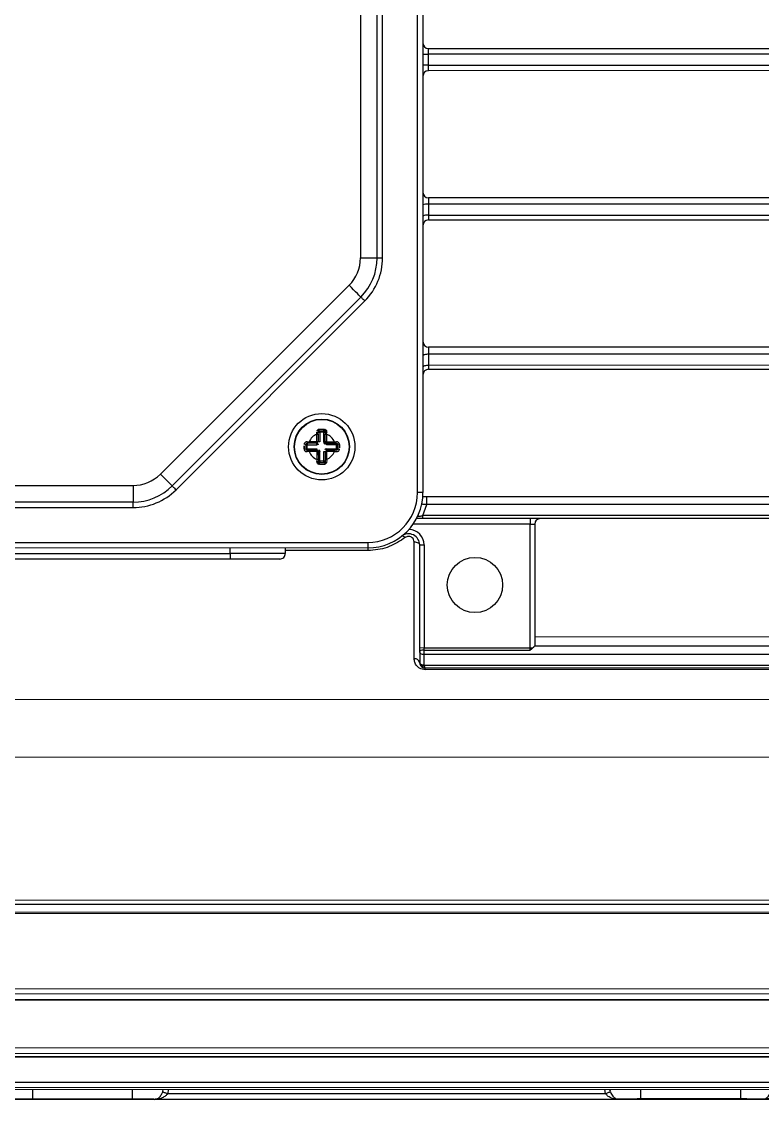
# Model space of a CAD drawing. Header units: millimetres. Extents: x 441156 to 441876, y 4514765 to 4515211.
# Drawn here: x 441242.0827 to 441242.1948, y 4514792.7184 to 4514792.8814 of the extents above; entities that cross this region are included whole.
import ezdxf

# ---------------------------------------------------------------- set-up
doc = ezdxf.new("R2010")
doc.units = ezdxf.units.MM
doc.layers.add('-LYNKA_PISCINA', color=7, linetype='Continuous', lineweight=18)
doc.layers.add('05 ESQUEMAS HIDRAULICOS nuevos_dwg _6_', color=7, linetype='Continuous', lineweight=18, true_color=0x767676)

# ---------------------------------------------------------------- blocks, each defined once
blk = doc.blocks.new('05 ESQUEMAS HIDRAULICOS nuevos_dwg_A$C47CE04E0-V10-01_ARQ_CUARTO DEPURADORA')
at = {"layer": '-LYNKA_PISCINA', "lineweight": 25}
for p, q in [((122.4189029746417, 65.6716506609605), (110.2268920951251, 65.6716506609605)), ((110.2268920951251, 65.5107950473116), (122.4189029746417, 65.5107950473116)), ((122.4189029746417, 63.50009987670047), (110.2268920951251, 63.50009987670047)), ((110.2268920951251, 63.33924426305159), (122.4189029746417, 63.33924426305159)), ((108.6128936820392, 60.17322546410424), (108.6119757705097, 60.20400120484693)), ((108.4701167159442, 60.06214885580403), (108.5008965545062, 60.06122274863583)), ((108.6328970008258, 59.92122298645837), (108.6328970008258, 59.80922027098996)), ((122.4189029746417, 59.1569983081804), (110.2028237395648, 59.1569983081804)), ((108.0749021582965, 58.36722260880333), (107.3549018912677, 58.36722260880333)), ((122.4189029746417, 53.37042963671548), (96.81889877847473, 53.37042963671548)), ((122.4189029746417, 52.07432589101654), (96.81889877847473, 52.07432589101654)), ((106.4620839171771, 50.69652727413041), (106.4500676207904, 50.63143602180344)), ((96.81889877871622, 50.55122307115077), (122.418902974883, 50.55122307114633)), ((112.9804597907428, 50.55143764781815), (106.2573419623737, 50.55143764781815)), ((122.4189029746417, 50.55143764781815), (115.0573359542255, 50.55143764781815))]:
    blk.add_line(p, q, dxfattribs=at)
at = {"layer": '-LYNKA_PISCINA', "lineweight": 25, "flags": 128}
for points in [[(110.066901307619, 71.8552224950777), (110.1469026618365, 71.8552224950777), (110.1469026618365, 59.32722321319444), (110.066901307619, 59.32722321319444)], [(110.2268920951251, 65.431222858178), (110.2268920951251, 65.5107950473116), (110.2268920951251, 65.6716506609605), (110.2268920951251, 65.75122285009411), (122.4189029746417, 65.75122285009411), (122.4189029746417, 65.6716506609605), (122.4189029746417, 65.5107950473116), (122.4189029746417, 65.431222858178)], [(122.4189029746417, 63.59122289883955), (110.2268920951251, 63.59122289883955), (110.2268920951251, 63.50009987670047), (110.2268920951251, 63.33924426305159), (110.2268920951251, 63.27122288364035), (122.4189029746417, 63.27122288364035), (122.4189029746417, 63.33924426305159), (122.4189029746417, 63.50009987670047)], [(110.2268920951251, 61.1112230138765), (122.4189029746417, 61.1112230138765), (122.4189029746417, 61.1676935719238), (110.2268920951251, 61.1676935719238)], [(108.4529028945331, 59.96122291850907), (108.4728942923908, 59.96122291850907), (108.4728942923908, 60.02122281658513), (108.4529028945331, 60.02122281658513)], [(108.8928924613361, 60.02122281658513), (108.8928924613361, 59.96122291850907), (108.9128957801227, 59.96122291850907), (108.9128957801227, 60.02122281658513)]]:
    blk.add_lwpolyline(points, close=True, dxfattribs=at)
for points in [[(109.4828949981097, 62.72259379345042), (109.4828949981097, 68.45985191482168), (109.2429028563862, 68.45985191482168), (109.2429028563862, 62.72259379345042), (109.4828949981097, 62.72259379345042), (109.5628963523273, 62.72259379345042), (109.5628963523273, 68.45985191482168), (109.4828949981097, 68.45985191482168)], [(106.5172182135944, 59.42553734946114), (109.2485891394977, 62.15690827536447), (109.245322804964, 62.16016902196271), (109.2356668525104, 62.16982646453244), (109.2199789100055, 62.18550881910189), (109.198878865755, 62.20661407875878), (109.1731654219989, 62.23233050274712), (109.1438160949115, 62.2616705166088), (109.1119872146014, 62.29350610244138), (109.0788827948932, 62.3266138749109), (106.3475118689899, 59.59524294900757), (106.3806162886981, 59.56213517653807), (106.4124451690082, 59.53029959070546), (106.4417944960956, 59.5009595768438), (106.4675079398517, 59.47524315285546), (106.4886079841022, 59.45413789319856), (106.5042959266071, 59.43845553862914), (106.5139518790607, 59.42879809605938), (106.5172182135944, 59.42553734946114), (106.5183030181293, 59.42445030975207), (106.5215216689472, 59.42123128640515), (106.5267430358295, 59.41600395905835), (106.533776383913, 59.40896874832971), (106.5423475318317, 59.40039685535294), (106.5521346145038, 59.39061685073239), (106.5627442412738, 59.38000498878819), (106.5737830214862, 59.368968816279), (109.3051539473895, 62.10033974218231), (109.2941151671771, 62.1113755421625), (109.2835055404071, 62.12198740410668), (109.273718457735, 62.13176740872723), (109.2651473098163, 62.14033967423303), (109.2581139617328, 62.14737488496168), (109.2528925948505, 62.15260221230847), (109.2496739440326, 62.15582123565537), (109.2485891394977, 62.15690827536447)], [(122.4189029746417, 61.1676935719238), (122.4189029746417, 61.32854899930818), (122.4189029746417, 61.43122284281117), (110.2268920951251, 61.43122284281117), (110.2268920951251, 61.32854899930818), (110.2112875991229, 61.32811351287228), (110.1962791495685, 61.3268230723129), (110.1824508719806, 61.32472796904904), (110.1703272872333, 61.3219079242931), (110.1603852324847, 61.31847208905083), (110.1529823356036, 61.31455196606976), (110.1484404616718, 61.310298802136), (110.1469026618365, 61.30587539243562)], [(122.4189029746417, 61.32854899930818), (110.2268920951251, 61.32854899930818), (110.2268920951251, 61.1676935719238), (110.2112875991229, 61.16724132168156), (110.1962791495685, 61.16590245234831), (110.1824508719806, 61.16372800040108), (110.1703272872333, 61.16080178487164), (110.1603852324847, 61.15723630952699), (110.1529823356036, 61.15316829252106), (110.1484404616718, 61.14875456857544), (110.1469026618365, 61.14416389334065)], [(108.6328970008258, 60.17322546410424), (108.6328970008258, 60.06122274863583), (108.6128936820392, 60.06122274863583), (108.6128936820392, 60.17322546410424), (108.6328970008258, 60.17322546410424), (108.6328970008258, 60.20122288334233), (108.6529003196124, 60.20122288334233), (108.6529003196124, 60.22122284936769), (108.7128983550434, 60.22122284936769), (108.7128983550434, 60.20122288334233), (108.6529003196124, 60.20122288334233), (108.6529003196124, 60.06122274863583), (108.6328970008258, 60.06122274863583)], [(108.73290167383, 60.06122274863583), (108.7128983550434, 60.06122274863583), (108.7128983550434, 60.20122288334233), (108.73290167383, 60.20122288334233), (108.73290167383, 60.17322546410424), (108.7528930716877, 60.17322546410424), (108.7538229041461, 60.20400120484693)], [(108.6128936820392, 60.04122278261048), (108.6128936820392, 60.06122274863583), (108.5008965545062, 60.06122274863583), (108.5008965545062, 60.04122278261048), (108.4728942923908, 60.04122278261048), (108.4728942923908, 60.02122281658513), (108.6128936820392, 60.02122281658513), (108.6128936820392, 60.04122278261048), (108.5008965545062, 60.04122278261048)], [(108.7528930716877, 60.17322546410424), (108.7528930716877, 60.06122274863583), (108.73290167383, 60.06122274863583), (108.73290167383, 60.17322546410424)], [(108.7528930716877, 60.04122278261048), (108.8649021201495, 60.04122278261048), (108.8928924613361, 60.04122278261048), (108.8928924613361, 60.02122281658513), (108.7528930716877, 60.02122281658513), (108.7528930716877, 60.04122278261048), (108.7528930716877, 60.06122274863583), (108.8649021201495, 60.06122274863583)], [(108.8649021201495, 60.04122278261048), (108.8649021201495, 60.06122274863583), (108.8956819587116, 60.06214885580403)], [(108.5008965545062, 59.94122295248372), (108.6128936820392, 59.94122295248372), (108.6128936820392, 59.92122298645837), (108.5008965545062, 59.92122298645837), (108.4701167159442, 59.92029650676114)], [(108.5008965545062, 59.92122298645837), (108.5008965545062, 59.94122295248372), (108.4728942923908, 59.94122295248372), (108.4728942923908, 59.96122291850907), (108.6128936820392, 59.96122291850907), (108.6128936820392, 59.94122295248372)], [(108.6128936820392, 59.80922027098996), (108.6328970008258, 59.80922027098996), (108.6328970008258, 59.78122285175187), (108.6529003196124, 59.78122285175187), (108.6529003196124, 59.76122288572652), (108.7128983550434, 59.76122288572652), (108.7128983550434, 59.78122285175187), (108.6529003196124, 59.78122285175187), (108.6529003196124, 59.92122298645837), (108.6328970008258, 59.92122298645837), (108.6128936820392, 59.92122298645837), (108.6128936820392, 59.80922027098996), (108.6119757705097, 59.77844415771826)], [(108.73290167383, 59.92122298645837), (108.73290167383, 59.80922027098996), (108.73290167383, 59.78122285175187), (108.7128983550434, 59.78122285175187), (108.7128983550434, 59.92122298645837), (108.73290167383, 59.92122298645837), (108.7528930716877, 59.92122298645837), (108.7528930716877, 59.80922027098996)], [(108.7528930716877, 59.94122295248372), (108.7528930716877, 59.96122291850907), (108.8928924613361, 59.96122291850907), (108.8928924613361, 59.94122295248372), (108.8649021201495, 59.94122295248372), (108.8649021201495, 59.92122298645837), (108.8956819587116, 59.92029650676114)], [(108.8649021201495, 59.92122298645837), (108.7528930716877, 59.92122298645837), (108.7528930716877, 59.94122295248372), (108.8649021201495, 59.94122295248372)], [(108.73290167383, 59.80922027098996), (108.7528930716877, 59.80922027098996), (108.7538229041461, 59.77844415771826)], [(100.2142714076404, 59.19122255015237), (100.2142714076404, 59.43122288751467), (105.9515224509601, 59.43122288751467), (105.9515224509601, 59.19122255015237), (100.2142714076404, 59.19122255015237), (100.2142714076404, 59.11122268605096), (105.9515224509601, 59.11122268605096), (105.9515224509601, 59.19122255015237)], [(122.4189029746417, 58.99614250826701), (122.4189029746417, 58.95122295784815), (110.1471053176288, 58.95122295784815), (110.1471053176288, 58.99614250826701), (110.2028237395648, 59.1569983081804), (110.2028237395648, 59.27122315931184), (122.4189029746417, 59.27122315931184), (122.4189029746417, 59.1569983081804), (122.4189029746417, 58.99614250826701), (110.1471053176288, 58.99614250826701)], [(111.6989003234271, 58.95122295784815), (111.6989003234271, 58.87122309374672), (110.0042091422443, 58.87122309374672)], [(110.1629005484943, 57.04744389819962), (110.1629005484943, 57.07988596129281), (110.0988970809345, 57.07988596129281), (110.0988970809345, 58.57148772644859), (110.1629005484943, 58.57148772644859), (110.1629005484943, 57.07988596129281), (111.6989003234271, 57.07988596129281), (111.6989003234271, 58.87122309374672), (111.7629037909869, 58.87122309374672), (111.7629037909869, 57.1104609088884)], [(109.8895655684833, 58.67740816044671), (109.8818765693073, 58.68396839666229), (109.8743306212787, 58.68953472542626), (109.867094617403, 58.69399538802965), (109.8603116088275, 58.69726097750527), (109.8541246466998, 58.69926592874391), (109.8486410193805, 58.69996926355225), (109.8439799361591, 58.69935757088525), (109.8402367644672, 58.6974435167299)], [(98.01089630655092, 58.49132171439988), (96.81889877847473, 58.49132171439988), (96.81889877847473, 58.52722308206422), (96.81889877847473, 58.60722294616562), (109.3469010405902, 58.60722294616562), (109.3469010405902, 58.52722308206422), (96.81889877847473, 58.52722308206422)], [(98.81089792779727, 58.52722308206422), (98.81089792779727, 58.4472232179628), (107.3549018912677, 58.4472232179628), (107.3549018912677, 58.52722308206422)], [(108.1549035125141, 58.52722308206422), (108.1549035125141, 58.4472232179628), (107.3549018912677, 58.4472232179628), (107.3549018912677, 58.36722260880333), (98.81089792779727, 58.36722260880333)], [(109.3469010405902, 58.52722308206422), (109.3469010405902, 58.49132171439988), (108.1549035125141, 58.49132171439988)], [(110.018895726717, 56.92505023050171), (110.018895726717, 58.61481881308419), (110.0345002227191, 58.61398658323152), (110.0495086722736, 58.61152044105393), (110.0633488707904, 58.60751649904116), (110.0754605346088, 58.60212749409539), (110.0854145102863, 58.59556129741532), (110.0928054862384, 58.58806973862512), (110.0973592810993, 58.57994115519386), (110.0988970809345, 58.57148772644859)], [(111.7629037909869, 57.24307453799111), (123.0863438659076, 57.24307453799111), (123.0863438659076, 57.11122310328346)], [(110.0988970809345, 57.02206796574456), (110.0988970809345, 56.87122276592118), (110.1001249366168, 56.8639524893747), (110.1037727408771, 56.85696235465867), (110.1096855216388, 56.85051983761651), (110.1176487021808, 56.84487229752404), (110.1273404174213, 56.84023803639275), (110.1384030394916, 56.83679437804086), (110.1504074149493, 56.83467394280297), (110.1629005484943, 56.83395794200762), (110.1629005484943, 56.98544761705262), (110.1504074149493, 56.98615095186099), (110.1384030394916, 56.98823487925392), (110.1273404174213, 56.99161893296105), (110.1176487021808, 56.99617347287995), (110.1096855216388, 57.00172266530855), (110.1037727408771, 57.00805342364175), (110.1001249366168, 57.01492360401017), (110.0988970809345, 57.02206796574456), (110.0988970809345, 57.03446722197396), (110.0988970809345, 57.07988596129281)], [(111.7629037909869, 57.11122310328346), (122.4189029746417, 57.11122310328346), (122.4189029746417, 56.98544761705262), (122.4189029746417, 56.82459181713921), (110.165892701662, 56.82459181713921), (110.1574646048907, 56.82103640007836), (110.1492391639118, 56.81843540239197), (110.1413951926593, 56.81684991884095), (110.1341234259967, 56.81631720232827), (110.1276026778583, 56.81684991884095), (110.1219640784625, 56.81843540239197), (110.1173625998859, 56.82103640007836), (110.11389360956, 56.82459181713921)], [(122.4189029746417, 56.98544761705262), (110.1629005484943, 56.98544761705262), (110.1629005484943, 57.04744389819962), (111.6989003234271, 57.04744389819962), (111.6989003234271, 57.07988596129281), (111.7355214171771, 57.07988596129281)], [(123.0863438659076, 56.33400237727029), (123.0863438659076, 56.76603770422799), (110.178898435152, 56.76603770422799), (110.178898435152, 56.79122290181976), (122.4189029746417, 56.79122290181976), (122.4189029746417, 56.82459181713921)], [(123.3369217925434, 56.27997747230395), (123.282896142519, 56.33400237727029), (95.21889553598207, 56.33400237727029)], [(95.21889553598207, 55.50200200247627), (123.282896142519, 55.50200200247627), (123.2988940291767, 55.51800212430818), (123.2988940291767, 55.54842433500153)], [(96.81889877847473, 53.25662797856194), (96.81889877847473, 53.24223792719704), (122.4189029746417, 53.24223792719704), (122.4189029746417, 53.25662797856194), (96.81889877847473, 53.25662797856194), (96.81889877847473, 53.37042963671548), (96.81889877847473, 53.43543446230751), (122.4189029746417, 53.43543446230751), (122.4189029746417, 53.37042963671548), (122.4189029746417, 53.25662797856194)], [(96.81889877847473, 51.99702015685899), (96.81889877847473, 51.98932966756684), (122.4189029746417, 51.98932966756684), (122.4189029746417, 51.99702015685899), (122.4189029746417, 52.07432589101654), (122.4189029746417, 52.14622399377686)], [(122.4189029746417, 52.14622399377686), (96.81889877847473, 52.14622399377686), (96.81889877847473, 52.07432589101654), (96.81889877847473, 51.99702015685899), (122.4189029746417, 51.99702015685899)], [(122.4189029746417, 51.16793593931061), (96.81889877847473, 51.16793593931061), (96.81889877847473, 51.21645412015778), (122.4189029746417, 51.21645412015778), (122.4189029746417, 51.29291495847566), (96.81889877847473, 51.29291495847566), (96.81889877847473, 51.21645412015778)], [(96.81889877847473, 51.16793593931061), (96.81889877847473, 51.16465470361573), (122.4189029746417, 51.16465470361573), (122.4189029746417, 51.16793593931061), (122.4189029746417, 51.21645412015778)], [(96.81889877847473, 50.72077593374115), (96.81889877847473, 50.79987427759034), (122.4189029746417, 50.79987427759034), (122.4189029746417, 50.72077593374115), (96.81889877847473, 50.72077593374115), (96.81889877847473, 50.69730511474473), (122.4189029746417, 50.69730511474473)], [(96.81889877847473, 50.69730511474473), (96.81889877847473, 50.69652727413041), (122.4189029746417, 50.69652727413041), (122.4189029746417, 50.69730511474473), (122.4189029746417, 50.72077593374115)], [(105.9388981871967, 50.69652727413041), (105.9388981871967, 50.5558230595575), (104.4988976531391, 50.5558230595575), (104.4988976531391, 50.69652727413041)], [(112.7877222113971, 50.63143602180344), (106.4500676207904, 50.63143602180344), (106.4386116080646, 50.63580802249772), (106.4274297767047, 50.64007422494752), (106.4167724662189, 50.64413777160508), (106.4069019370441, 50.64790031480652), (106.3980566077594, 50.65127393770081), (106.3904510550861, 50.65417817401749), (106.3842402511005, 50.6565459685312), (106.379591088808, 50.65831920671326), (106.3888417296771, 50.69652727413041)], [(112.8581987433795, 50.65831920671326), (112.8535495810871, 50.6565459685312), (112.8473506980304, 50.65417817401749), (112.8397332244281, 50.65127393770081), (112.8308878951434, 50.64790031480652), (112.8210173659686, 50.64413777160508), (112.8103719764118, 50.64007422494752), (112.7991782241229, 50.63580802249772), (112.7877222113971, 50.63143602180344), (112.7757059150104, 50.69652727413041)], [(114.7388921790485, 50.69652727413041), (114.7388921790485, 50.5558230595575), (113.2989035659198, 50.5558230595575), (113.2989035659198, 50.69652727413041)]]:
    blk.add_lwpolyline(points, dxfattribs=at)
at = {"layer": '-LYNKA_PISCINA', "lineweight": 25}
for centre, radius in [((108.6828978629471, 59.99122285413493), 0.4799999999999898), ((108.6828978629471, 59.99122285413493), 0.3999999999999915), ((108.682897862947, 59.99122285413493), 0.3950000000000244), ((110.898897862947, 57.99122285413494), 0.4000000000000341)]:
    blk.add_circle(centre, radius, dxfattribs=at)
for centre, radius, start, end in [((110.226897862947, 65.83122285413494), 0.07999999999998408, 180, 269.9999999999996), ((110.2068881288785, 69.4096292525951), 3.738032117329155, 269.0805157597594, 270.3066181012188), ((110.2068881288784, 61.7728164555695), 3.73803211743666, 89.69338189878967, 90.91948424021366), ((110.226897862947, 65.35122285413493), 0.07999999999998408, 90, 180), ((110.226897862947, 63.67122285413495), 0.07999999999998408, 180, 269.9999999999996), ((110.2072743541556, 63.34799996838524), 0.1533598313452782, 82.65060477375025, 113.1824527038779), ((110.2073355820857, 63.19677565287277), 0.1438045968964304, 82.18391782100363, 114.8499498177492), ((110.226897862947, 63.19122285413494), 0.07999999999998408, 90, 180), ((108.6828978629471, 62.72259370403341), 0.5599999999999948, 314.9999999999994, 0), ((108.6828978629471, 62.72259370403341), 0.7999999999999884, 315.0000000000003, 0), ((108.6828978629471, 62.72259370403341), 0.8800000000000063, 315.0000000000018, 0), ((110.226897862947, 61.51122285413494), 0.07999999999998408, 180, 269.9999999999996), ((110.226897862947, 61.03122285413495), 0.07999999999998408, 90, 180), ((108.6172810554023, 60.16379153622298), 0.04055814959584167, 67.35464053846516, 97.51622113732054), ((108.8304521326944, 60.23944314655698), 0.1784842445661723, 177.416498998504, 185.859160603237), ((108.5353465419558, 60.23944314655695), 0.1784842445717398, 354.1408393969575, 2.583501001424456), ((108.7485176192535, 60.16379153622291), 0.04055814959591907, 82.48377886273589, 112.6453594615343), ((108.5106453967963, 60.05688096704414), 0.04086960513143827, 172.5942553087323, 202.5274129459164), ((108.6828978629471, 59.99122285413493), 0.1950000000000574, 111.037221256064, 158.9627787439605), ((108.612897862947, 60.06122285413489), 0.02000000000005997, 270.0000000001014, 2.036191107072943e-11), ((108.6128978629471, 60.06122285413494), 0.04000000000000625, 270.0000000000404, 359.9999999999691), ((108.752897862947, 60.06122285413492), 0.04000000000002046, 179.9999999999186, 269.9999999999996), ((108.752897862947, 60.06122285413493), 0.02000000000005286, 180, 269.9999999997553), ((108.6828978629471, 59.99122285413493), 0.1949999999999533, 21.03722125603272, 68.96277874398119), ((108.8554144463422, 60.05686765486582), 0.04061235816554915, 337.342326556483, 7.47186091490736), ((108.4346257636296, 59.84194916183761), 0.180202932275237, 84.17875028263198, 92.54336446699182), ((108.4346257636297, 60.14049657325308), 0.1802029322717272, 267.4566355329039, 275.8212497174361), ((108.5106466341717, 59.92556451003129), 0.04087084694474195, 157.472917530441, 187.405680294118), ((108.6828978629471, 59.99122285413493), 0.1950000000000247, 201.0372212560288, 248.9627787439456), ((108.612897862947, 59.92122285413494), 0.0400000000000027, 359.9999999998724, 89.99999999983207), ((108.612897862947, 59.92122285413494), 0.0200000000000955, 359.9999999998368, 90.00000000016284), ((108.7528978629471, 59.92122285413494), 0.0400000000000702, 90.00000000017302, 180.000000000112), ((108.752897862947, 59.92122285413493), 0.02000000000008129, 90, 179.9999999999593), ((108.6828978629471, 59.99122285413493), 0.1950000000000298, 291.0372212560313, 338.9627787439591), ((108.8554132160011, 59.92557782220543), 0.0406135929499017, 352.5282046270748, 22.65734072016555), ((108.9311668838557, 59.84203300280139), 0.1801189123758993, 87.45732500379614, 95.82204735339911), ((108.9311668838555, 60.14041273228928), 0.1801189123723585, 264.1779526465629, 272.5426749963304), ((108.6172799921428, 59.81865681353805), 0.04056097206940687, 262.4858198623373, 292.6453235442106), ((108.8304521326948, 59.74300258853723), 0.1784842445665278, 174.1408393967729, 182.5835010014923), ((108.5353465419555, 59.74300258853725), 0.17848424457208, 357.4164989985803, 5.859160603037505), ((108.748518682513, 59.81865681353811), 0.04056097206947859, 247.3546764558302, 277.5141801376491), ((105.9515270130486, 59.99122285413493), 0.5600000000000008, 270.0000000000007, 314.999999999999), ((105.9515270130486, 59.99122285413493), 0.8000000000000256, 270.0000000000007, 315.0000000000014), ((105.9515270130486, 59.99122285413493), 0.8799999999999955, 270.0000000000006, 315.0000000000021), ((109.346897862947, 59.32722285413492), 0.7199999999999932, 270.000000000001, 359.9999999999994), ((109.346897862947, 59.32722285413492), 0.8000000000000127, 270.0000000000009, 359.9999999999994), ((111.842897862947, 58.87122285413494), 0.0799999999999983, 90, 180), ((109.938897862947, 58.57148745070329), 0.2239999999999895, 0, 88.5554705257456), ((109.938897862947, 58.57148745070329), 0.1599999999999824, 0, 128.0731233229187), ((108.074897862947, 58.44722285413494), 0.08000000000005514, 269.9999999999996, 0), ((110.0298366702382, 56.85494631531294), 0.07095254167354224, 13.26169801005595, 98.87045217630717), ((110.1475605722839, 56.95877656127813), 0.08998450703807953, 80.18464800200668, 122.7380164820279), ((110.178897862947, 56.87122285413495), 0.08000000000004291, 215.6539054851288, 269.9999999999996)]:
    blk.add_arc(centre, radius, start, end, dxfattribs=at)
blk.add_ellipse((110.178897862947, 56.87122285413495), major_axis=(0, 0.08000000000000253), ratio=0.2000000000002335, start_param=2.193074368685715, end_param=3.141592653589789, dxfattribs=at)
for points, knots in [([(108.6521493010883, 60.24748838114602), (108.647947022247, 60.24712747627883), (108.6395460879427, 60.24640597773153), (108.6281981991301, 60.24023646885288), (108.6192011807752, 60.23091356182186), (108.6129033769981, 60.21848622357397), (108.6122941231241, 60.2089724330997), (108.6119757705097, 60.20400120484693)], [0, 0, 0, 0, 0.1884086363511138, 0.376654819004729, 0.5685541317874072, 0.7745571656838293, 1, 1, 1, 1]), ([(108.6529003196124, 60.22122284936769), (108.6517994860369, 60.22116777657977), (108.6484224584444, 60.22099882976664), (108.6427481992672, 60.21893890449275), (108.6373262974903, 60.21439351639392), (108.6336355618213, 60.20826555341115), (108.6331433337599, 60.20357183162485), (108.6328970008258, 60.20122288334233)], [0, 0, 0, 0, 0.1021554240010457, 0.3133822343478995, 0.5452888629794714, 0.7724422126035381, 1, 1, 1, 1]), ([(108.6521493010883, 60.24748838114602), (108.6654860864869, 60.24739801023164), (108.685990064533, 60.24725907395959), (108.7064852532438, 60.24742898760613), (108.7136493735675, 60.24748838114602)], [0, 0, 0, 0, 0.6504486772566185, 1, 1, 1, 1]), ([(108.73290167383, 60.20122288334233), (108.7326597311767, 60.20354441399245), (108.7321875010016, 60.20807563992912), (108.7288926527415, 60.21374528111816), (108.7243851946927, 60.21793645757641), (108.7189113306256, 60.22069313388567), (108.7149028274977, 60.22104626456741), (108.7128983550434, 60.22122284936769)], [0, 0, 0, 0, 0.2248382160130078, 0.4388452747321512, 0.6303252305021283, 0.8151422441571172, 1, 1, 1, 1]), ([(108.7538229041461, 60.20400120484693), (108.7534790758622, 60.20908177425009), (108.7527909301082, 60.21925014150228), (108.7455164649619, 60.23275720053626), (108.7346096325182, 60.24248853001502), (108.7232009491169, 60.24702211551664), (108.7161704931791, 60.24736531124866), (108.7136493735675, 60.24748838114602)], [0, 0, 0, 0, 0.2305612824398733, 0.4614505989284233, 0.6832691409941319, 0.8864203990064324, 1, 1, 1, 1]), ([(108.4701167159442, 60.06214885580403), (108.4650384782151, 60.06180602201847), (108.454870930404, 60.06111960694854), (108.4413722540053, 60.05383689789917), (108.4316304567468, 60.04293738130848), (108.4270958091693, 60.03152677950393), (108.426752252345, 60.02449414443222), (108.4266291671161, 60.02197458016736)], [0, 0, 0, 0, 0.2304523526290485, 0.4614071728314711, 0.6831501354176401, 0.886483005589749, 1, 1, 1, 1]), ([(108.4728942923908, 60.04122278261048), (108.4705736912251, 60.04098502851851), (108.4660420902225, 60.04052074939226), (108.4603814336201, 60.03721260438373), (108.4561796781521, 60.03271651954422), (108.4534316807081, 60.02723683100348), (108.4530792439796, 60.0232284819449), (108.4529028945331, 60.02122281658513)], [0, 0, 0, 0, 0.2246875845548597, 0.4387632388165764, 0.6302630308805536, 0.8149939986890581, 1, 1, 1, 1]), ([(108.9128957801227, 60.02122281658513), (108.9128403152902, 60.02232453521423), (108.9126704267987, 60.02569909360754), (108.9106143289592, 60.03137139234127), (108.9060749954114, 60.03679940926612), (108.8999388337407, 60.04048862239181), (108.8952420043377, 60.04097798416601), (108.8928924613361, 60.04122278261048)], [0, 0, 0, 0, 0.1022245850470071, 0.3131133688374192, 0.54506050100921, 0.7724209622496447, 0.9999999999999999, 0.9999999999999999, 0.9999999999999999, 0.9999999999999999]), ([(108.9391575866108, 60.02197458016736), (108.9387990978179, 60.02617580958044), (108.9380823553723, 60.03457551273388), (108.9319078254478, 60.04591762057261), (108.9225987192014, 60.05492952756959), (108.910162150536, 60.06120946999246), (108.9006517810985, 60.06182644428537), (108.8956819587116, 60.06214885580403)], [0, 0, 0, 0, 0.1883574089546163, 0.3765912704126485, 0.5685625783082087, 0.7745442623451377, 1, 1, 1, 1]), ([(108.4266291671161, 59.96047115492686), (108.4267212256045, 59.97380968194944), (108.4268627456512, 59.99431478690311), (108.4266896606821, 60.0148110814813), (108.4266291671161, 60.02197458016736)], [0, 0, 0, 0, 0.6504978663963957, 1, 1, 1, 1]), ([(108.4266291671161, 59.96047115492686), (108.4269926084472, 59.95627007080245), (108.4277191996364, 59.94787127174181), (108.4338899819165, 59.93652798307588), (108.4432002043204, 59.92751622566205), (108.4556364790758, 59.92123633682069), (108.4651468729721, 59.92061907108512), (108.4701167159442, 59.92029650676114)], [0, 0, 0, 0, 0.1883796160859119, 0.3766081553671604, 0.5685740354123322, 0.7745498954655841, 1, 1, 1, 1]), ([(108.4529028945331, 59.96122291850907), (108.4529533138063, 59.96012088786191), (108.4531078207777, 59.95674377814413), (108.4551911172026, 59.95107714602728), (108.4597215727522, 59.94564578143299), (108.4658575289506, 59.94195919424414), (108.4705491396295, 59.94146832088526), (108.4728942923908, 59.94122295248372)], [0, 0, 0, 0, 0.1022320692947441, 0.3132843134400201, 0.5452902634634416, 0.7727083794536923, 0.9999999999999999, 0.9999999999999999, 0.9999999999999999, 0.9999999999999999]), ([(108.8928924613361, 59.94122295248372), (108.8952172842168, 59.94146018064606), (108.8997537316478, 59.9419230860556), (108.9054171964255, 59.94523314473768), (108.9096188932962, 59.94972915459929), (108.9123671173481, 59.95520872586055), (108.9127194649607, 59.95921711556202), (108.9128957801227, 59.96122291850907)], [0, 0, 0, 0, 0.2249548549775724, 0.438956396386439, 0.6303898913464366, 0.8150466645165608, 1, 1, 1, 1]), ([(108.8956819587116, 59.92029650676114), (108.900760303812, 59.92063945285082), (108.910928049769, 59.92132609163726), (108.9244251056327, 59.92860931865844), (108.934171831167, 59.93950554887933), (108.9386892951098, 59.95092103129483), (108.9390340480437, 59.95795176564337), (108.9391575866108, 59.96047115492686)], [0, 0, 0, 0, 0.2304676049370031, 0.4614369468658521, 0.683193851965266, 0.886475867991425, 0.9999999999999999, 0.9999999999999999, 0.9999999999999999, 0.9999999999999999]), ([(108.9391575866108, 60.02197458016736), (108.9390731995607, 60.00863606404959), (108.938943472808, 59.98813099388217), (108.9391021342048, 59.96763465676262), (108.9391575866108, 59.96047115492686)], [0, 0, 0, 0, 0.6504984381355768, 0.9999999999999999, 0.9999999999999999, 0.9999999999999999, 0.9999999999999999]), ([(108.6119757705097, 59.77844415771826), (108.6123194498731, 59.77336351468911), (108.6130073057458, 59.76319487927844), (108.6202827520178, 59.749693555813), (108.6311802715775, 59.73995009999177), (108.6425945756069, 59.73542497583738), (108.6496283297772, 59.7350807338788), (108.6521493010883, 59.73495735394818)], [0, 0, 0, 0, 0.2305491729323264, 0.461431844421049, 0.6831110308387887, 0.8864236678299557, 1, 1, 1, 1]), ([(108.6328970008258, 59.78122285175187), (108.6331328995058, 59.77890067971422), (108.6335935722456, 59.77436584571253), (108.6369083110539, 59.76870286359962), (108.6414107658951, 59.76451263380708), (108.6468818201839, 59.76174862883728), (108.6508915043956, 59.76139836480957), (108.6529003196124, 59.76122288572652)], [0, 0, 0, 0, 0.2247446269218883, 0.4388906417541407, 0.6303425824614731, 0.8148050055444014, 1, 1, 1, 1]), ([(108.7136493735675, 59.73495735394818), (108.7003125885174, 59.73504748515541), (108.679808611583, 59.73518605289772), (108.6593134215126, 59.73501658994453), (108.6521493010883, 59.73495735394818)], [0, 0, 0, 0, 0.6504486955309227, 1, 1, 1, 1]), ([(108.7128983550434, 59.76122288572652), (108.713999301133, 59.76127772648188), (108.7173729437082, 59.76144577567968), (108.7230416921634, 59.76351360130382), (108.7284729259082, 59.76804727113129), (108.7321625787311, 59.77418067910045), (108.7326551661557, 59.77887410176761), (108.73290167383, 59.78122285175187)], [0, 0, 0, 0, 0.1021624519171216, 0.3130576516301937, 0.5452481699744285, 0.7724265574677691, 1, 1, 1, 1]), ([(108.7136493735675, 59.73495735394818), (108.7178516516172, 59.73531825926573), (108.7262525843391, 59.73603975871335), (108.7376004850891, 59.74220926080041), (108.7465973802233, 59.75153211614235), (108.7528953711266, 59.76395921285955), (108.7535045743505, 59.77347291740691), (108.7538229041461, 59.77844415771826)], [0, 0, 0, 0, 0.1884095677118575, 0.3766566809231587, 0.5685569423220477, 0.7745560512518695, 1, 1, 1, 1]), ([(110.144935708559, 59.27122315931184), (110.1605499795421, 59.27122315931184), (110.1795245302867, 59.27122315931184), (110.1993183688222, 59.27122315931184), (110.2028237395648, 59.27122315931184)], [0, 0, 0, 0, 0.8229059645862464, 1, 1, 1, 1]), ([(110.2028237395648, 59.1569983081804), (110.1962197761751, 59.15594572284073), (110.1829836424889, 59.15383605634959), (110.1644541316493, 59.15315026700932), (110.1488881350643, 59.15497918934447), (110.1366001806298, 59.16020742168826), (110.1317532472167, 59.16788541096056), (110.1323007968043, 59.17389994621019), (110.1325021796588, 59.17611202764374)], [0, 0, 0, 0, 0.1475377559799298, 0.2957056765266599, 0.4326567432558749, 0.6031981728642448, 0.8540605519508272, 1, 1, 1, 1]), ([(110.1471053176288, 58.95122295784815), (110.1301195441025, 58.95122295784815), (110.095909373669, 58.95122295784815), (110.067386340221, 58.95122295784815), (110.0530253463153, 58.95122295784815)], [0, 0, 0, 0, 0.49651239122817, 1, 1, 1, 1]), ([(110.0761638694171, 58.99833372402055), (110.0753507967608, 58.99548855505564), (110.0740013904498, 58.99076660440687), (110.0795458103059, 58.98666160323296), (110.0888385376966, 58.98533356560481), (110.1024969434495, 58.98621646621698), (110.122584877788, 58.98967907602201), (110.1379702677932, 58.99373456713501), (110.1471053176288, 58.99614250826701)], [0, 0, 0, 0, 0.2248024455731014, 0.3730906905039787, 0.4979377387449011, 0.6230001422421513, 0.7761569588114534, 1, 1, 1, 1]), ([(109.8895655684833, 58.67740816044671), (109.8158129990921, 58.62935821852451), (109.6680096252564, 58.53306403396464), (109.4669799252327, 58.49314534249807), (109.3605087131279, 58.49152837299822), (109.3469010405902, 58.49132171439988)], [0, 0, 0, 0, 0.4648632336801191, 0.9316062460921575, 1, 1, 1, 1]), ([(110.018895726717, 58.61481881308419), (110.0175027896481, 58.62619593802171), (110.0148447304288, 58.64790623097544), (109.9956334982423, 58.67330076163098), (109.9716836262529, 58.68887626340852), (109.9466087475549, 58.69531692171893), (109.9218590977956, 58.69361891459544), (109.9027859018003, 58.68669172289004), (109.8932302191401, 58.67998154588184), (109.8895655684833, 58.67740816044671)], [0, 0, 0, 0, 0.2114635191512981, 0.4035232956485094, 0.5416797259435587, 0.6803887777859531, 0.8048864636609055, 0.9251730122771782, 1, 1, 1, 1]), ([(111.7355214171771, 57.07988596129281), (111.7236084945156, 57.06947643110165), (111.7115458883768, 57.05893610725712), (111.6990553174696, 57.04758475580035), (111.6989003234272, 57.04744389819962)], [0, 0, 0, 0, 0.9875911162410393, 1, 1, 1, 1]), ([(111.7629037909869, 57.1104609088884), (111.7623285278876, 57.10910371491007), (111.7611813360229, 57.10639719350677), (111.7521788365044, 57.09609485424678), (111.7426859877177, 57.08645101603646), (111.7360196734683, 57.08034252457308), (111.7355214171771, 57.07988596129281)], [0, 0, 0, 0, 0.2794027967301587, 0.5571861219256229, 0.9669030303242583, 1, 1, 1, 1]), ([(110.178898435152, 56.76603770422799), (110.1643036720349, 56.76722157483751), (110.1351728130148, 56.76958455719956), (110.0923266816652, 56.78874440850098), (110.0519172776961, 56.82282742477867), (110.0239818397205, 56.87112159457634), (110.0205100879025, 56.90793297483604), (110.018895726717, 56.92505023050171)], [0, 0, 0, 0, 0.1471823708612793, 0.2937731062437011, 0.4958635360251227, 0.7655770394000855, 1, 1, 1, 1]), ([(110.11389360956, 56.82459181713921), (110.1092226368119, 56.83248961132926), (110.1006614253183, 56.84696511569211), (110.0994483196055, 56.86364388563141), (110.0988970809345, 56.87122276592118)], [0, 0, 0, 0, 0.5455971682951539, 1, 1, 1, 1]), ([(110.1629005484943, 56.83395794200762), (110.1631294874668, 56.83171943894003), (110.1634658958949, 56.82843012873736), (110.1653051357929, 56.82552112962092), (110.165892701662, 56.82459181713921)], [0, 0, 0, 0, 0.6805387542173276, 1, 1, 1, 1]), ([(112.8501521163349, 50.69652727413041), (112.8508165432043, 50.68825652014195), (112.8518708172789, 50.67513296673182), (112.8564904905204, 50.66285815883874), (112.8581987433795, 50.65831920671326)], [0, 0, 0, 0, 0.6302221456311624, 1, 1, 1, 1]), ([(104.4988976531391, 50.5558230595575), (104.4632120115868, 50.55573441672306), (104.3918462407416, 50.55555714474656), (104.2966297261095, 50.55429213142035), (104.2328607147112, 50.55300582835901), (104.1936470418175, 50.55197151531558), (104.1850753554092, 50.55162465804754), (104.180453877962, 50.55143764781815)], [0, 0, 0, 0, 0.2260108764659424, 0.4519868416756321, 0.6790691060545065, 0.8269681346454787, 1, 1, 1, 1]), ([(106.2573419623737, 50.55143764781815), (106.2526783395018, 50.55162557232696), (106.241807760138, 50.55206361123869), (106.1900924613501, 50.55337078216369), (106.1073455765362, 50.55481758964891), (106.0181764340066, 50.55570351559915), (105.9605474174154, 50.55579041460407), (105.9388981871967, 50.5558230595575)], [0, 0, 0, 0, 0.1730430348318054, 0.4033512346905615, 0.6337269180335697, 0.8624038593145256, 0.9999999999999999, 0.9999999999999999, 0.9999999999999999, 0.9999999999999999]), ([(106.2573419623737, 50.55143764781815), (106.2575445930501, 50.55143946332907), (106.2629964375587, 50.55148831024355), (106.2832968190676, 50.55303996811503), (106.3133128830659, 50.56407796765248), (106.3431554528182, 50.59225648878766), (106.3644795031321, 50.62369544238589), (106.3743597735234, 50.64633318278278), (106.379591088808, 50.65831920671326)], [0, 0, 0, 0, 0.004497294253057625, 0.1210011702604926, 0.4460945714877905, 0.6754269804858644, 0.828148043449294, 0.9999999999999999, 0.9999999999999999, 0.9999999999999999, 0.9999999999999999]), ([(106.4500676207904, 50.63143602180344), (106.4410308531671, 50.62127666060351), (106.4184714616661, 50.59591482590062), (106.3618183532023, 50.56443100800612), (106.3055258717699, 50.5528560271615), (106.266182099368, 50.55146796150674), (106.2577234525963, 50.55143895598518), (106.2573419623737, 50.55143764781815)], [0, 0, 0, 0, 0.1758442350928762, 0.4389776420111418, 0.8798150147107905, 0.9945795825228899, 1, 1, 1, 1]), ([(112.9804597907428, 50.55143764781815), (112.9800783013932, 50.55143895624057), (112.9716163700095, 50.5514679787566), (112.9322634374262, 50.55285491724035), (112.875972331907, 50.56443110948156), (112.8193182675874, 50.59591481365418), (112.7967589495804, 50.62127665710092), (112.7877222113971, 50.63143602180344)], [0, 0, 0, 0, 0.005420163029306361, 0.1202262859822012, 0.5610429646851749, 0.8241640194704656, 1, 1, 1, 1]), ([(112.8581987433795, 50.65831920671326), (112.8634286570184, 50.64633265382317), (112.8733070816232, 50.62369207748225), (112.8946535908498, 50.59226016920154), (112.9244620923944, 50.56407656472748), (112.9545990591093, 50.55304131693739), (112.974731789486, 50.55148789029658), (112.980253133089, 50.55143946049105), (112.9804597907428, 50.55143764781815)], [0, 0, 0, 0, 0.17184742356823, 0.3245907933632151, 0.5539171532023965, 0.8790019793589162, 0.9954711807756537, 1, 1, 1, 1]), ([(113.2989035659198, 50.5558230595575), (113.2632179243675, 50.55573441672306), (113.1918521535224, 50.55555714474656), (113.0966356388903, 50.55429213142035), (113.032866627492, 50.55300582835901), (112.9936529545982, 50.55197151531558), (112.9850812681899, 50.55162465804754), (112.9804597907428, 50.55143764781815)], [0, 0, 0, 0, 0.2260108764659424, 0.4519868416756321, 0.6790691060545065, 0.8269681346454787, 1, 1, 1, 1]), ([(115.0573359542255, 50.55143764781815), (115.0526723313536, 50.55162557232696), (115.0418017519898, 50.55206361123869), (114.9900864532019, 50.55337078216369), (114.907339568388, 50.55481758964891), (114.8181704258584, 50.55570351559915), (114.7605414092673, 50.55579041460407), (114.7388921790485, 50.5558230595575)], [0, 0, 0, 0, 0.1730430348318054, 0.4033512346905615, 0.6337269180335697, 0.8624038593145256, 0.9999999999999999, 0.9999999999999999, 0.9999999999999999, 0.9999999999999999]), ([(115.0573359542255, 50.55143764781815), (115.0575426118793, 50.55143946049105), (115.0630639554826, 50.55148789029658), (115.0831966858586, 50.55304131693736), (115.113333652574, 50.56407656472748), (115.1431421541186, 50.59226016920154), (115.164488663345, 50.62369207748225), (115.1743670879499, 50.64633265382317), (115.1795970015887, 50.65831920671326)], [0, 0, 0, 0, 0.004528819224346484, 0.1209980206410839, 0.4460828467976035, 0.6754092066367849, 0.82815257643177, 1, 1, 1, 1]), ([(115.2500735335712, 50.63143602180344), (115.2410367953879, 50.62127665710094), (115.2184774773809, 50.59591481365418), (115.1618234130611, 50.56443110948155), (115.1055323075428, 50.5528549172404), (115.0661793749584, 50.55146797875657), (115.057717443575, 50.55143895624057), (115.0573359542255, 50.55143764781815)], [0, 0, 0, 0, 0.1758359805295345, 0.4389570353148252, 0.8797737140177987, 0.9945798369706936, 1, 1, 1, 1])]:
    blk.add_open_spline(points, degree=3, knots=knots, dxfattribs=at)

msp = doc.modelspace()

# ---------------------------------------------------------------- block references
at = {"layer": '05 ESQUEMAS HIDRAULICOS nuevos_dwg _6_', "color": 7, "lineweight": 25, "xscale": 0.01045519160391327, "yscale": 0.01045519160391327, "zscale": 0.01045519160391327, "rotation": 0.007079741070275432}
msp.add_blockref('05 ESQUEMAS HIDRAULICOS nuevos_dwg_A$C47CE04E0-V10-01_ARQ_CUARTO DEPURADORA', (441240.9919382658, 4514792.189734297, -5.307373365237567e-07), dxfattribs=at)

doc.saveas('drawing.dxf')
